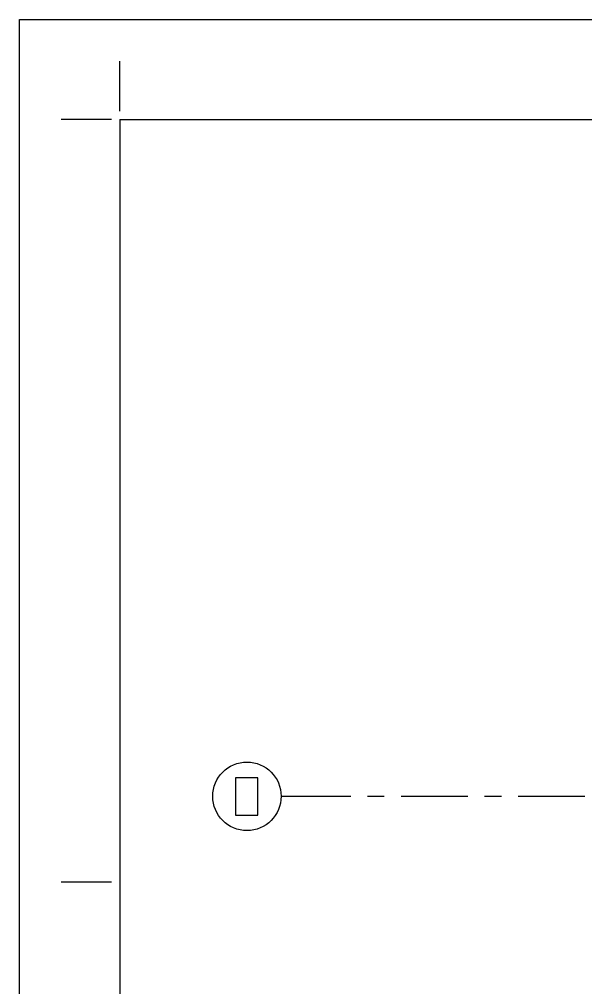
# Model space of a CAD drawing. Extents: x 0 to 3024, y 0 to 2160.
# Drawn here: x 0 to 305, y 1639 to 2160 of the extents above; entities that cross this region are included whole.
import ezdxf

# ---------------------------------------------------------------- set-up
doc = ezdxf.new("R2010")
doc.units = 0
doc.layers.add('CTR-1st_Phase-Structure_S213-THIRD_FLOOR_FRAMING_PLAN', color=7, linetype='CONTINUOUS')

msp = doc.modelspace()

# ---------------------------------------------------------------- linework, layer by layer
at = {"layer": 'CTR-1st_Phase-Structure_S213-THIRD_FLOOR_FRAMING_PLAN', "color": 7}
for points in [[(0, 2160), (3023.999924, 2160)], [(0, 0.060054), (0, 2160)], [(53.999999, 2110.560001), (53.999999, 2137.560001)], [(49.499999, 2106.060001), (22.499999, 2106.060001)], [(53.999999, 2106.060001), (2969.999926, 2106.060001)], [(53.999999, 2106.060001), (53.999999, 54.060053), (2969.999926, 54.060053)], [(49.499999, 1695.660012), (22.499999, 1695.660012)]]:
    msp.add_lwpolyline(points, dxfattribs=at)
msp.add_lwpolyline([(116.399997, 1751.82001), (116.399997, 1731.780011), (128.399997, 1731.780011), (128.399997, 1751.82001)], close=True, dxfattribs=at)
at = {"layer": 'CTR-1st_Phase-Structure_S213-THIRD_FLOOR_FRAMING_PLAN', "color": 1}
msp.add_lwpolyline([(140.879996, 1741.86001)], close=True, dxfattribs=at)
for points in [[(178.379996, 1741.80001), (140.879996, 1741.80001)], [(196.379995, 1741.80001), (187.379995, 1741.80001)], [(241.379994, 1741.80001), (205.379995, 1741.80001)], [(259.379994, 1741.80001), (250.379994, 1741.80001)], [(304.379992, 1741.80001), (268.379993, 1741.80001)]]:
    msp.add_lwpolyline(points, dxfattribs=at)
for points in [[(104.039997, 1741.86001), (104.039997, 1752.06001), (112.259997, 1760.28001), (122.459997, 1760.28001)], [(122.459997, 1760.28001), (132.599997, 1760.28001), (140.879996, 1752.06001), (140.879996, 1741.86001)], [(122.459997, 1723.440011), (112.259997, 1723.440011), (104.039997, 1731.720011), (104.039997, 1741.86001)], [(140.879996, 1741.86001), (140.879996, 1731.720011), (132.599997, 1723.440011), (122.459997, 1723.440011)]]:
    msp.add_open_spline(points, degree=3, dxfattribs=at)

doc.saveas('drawing.dxf')
